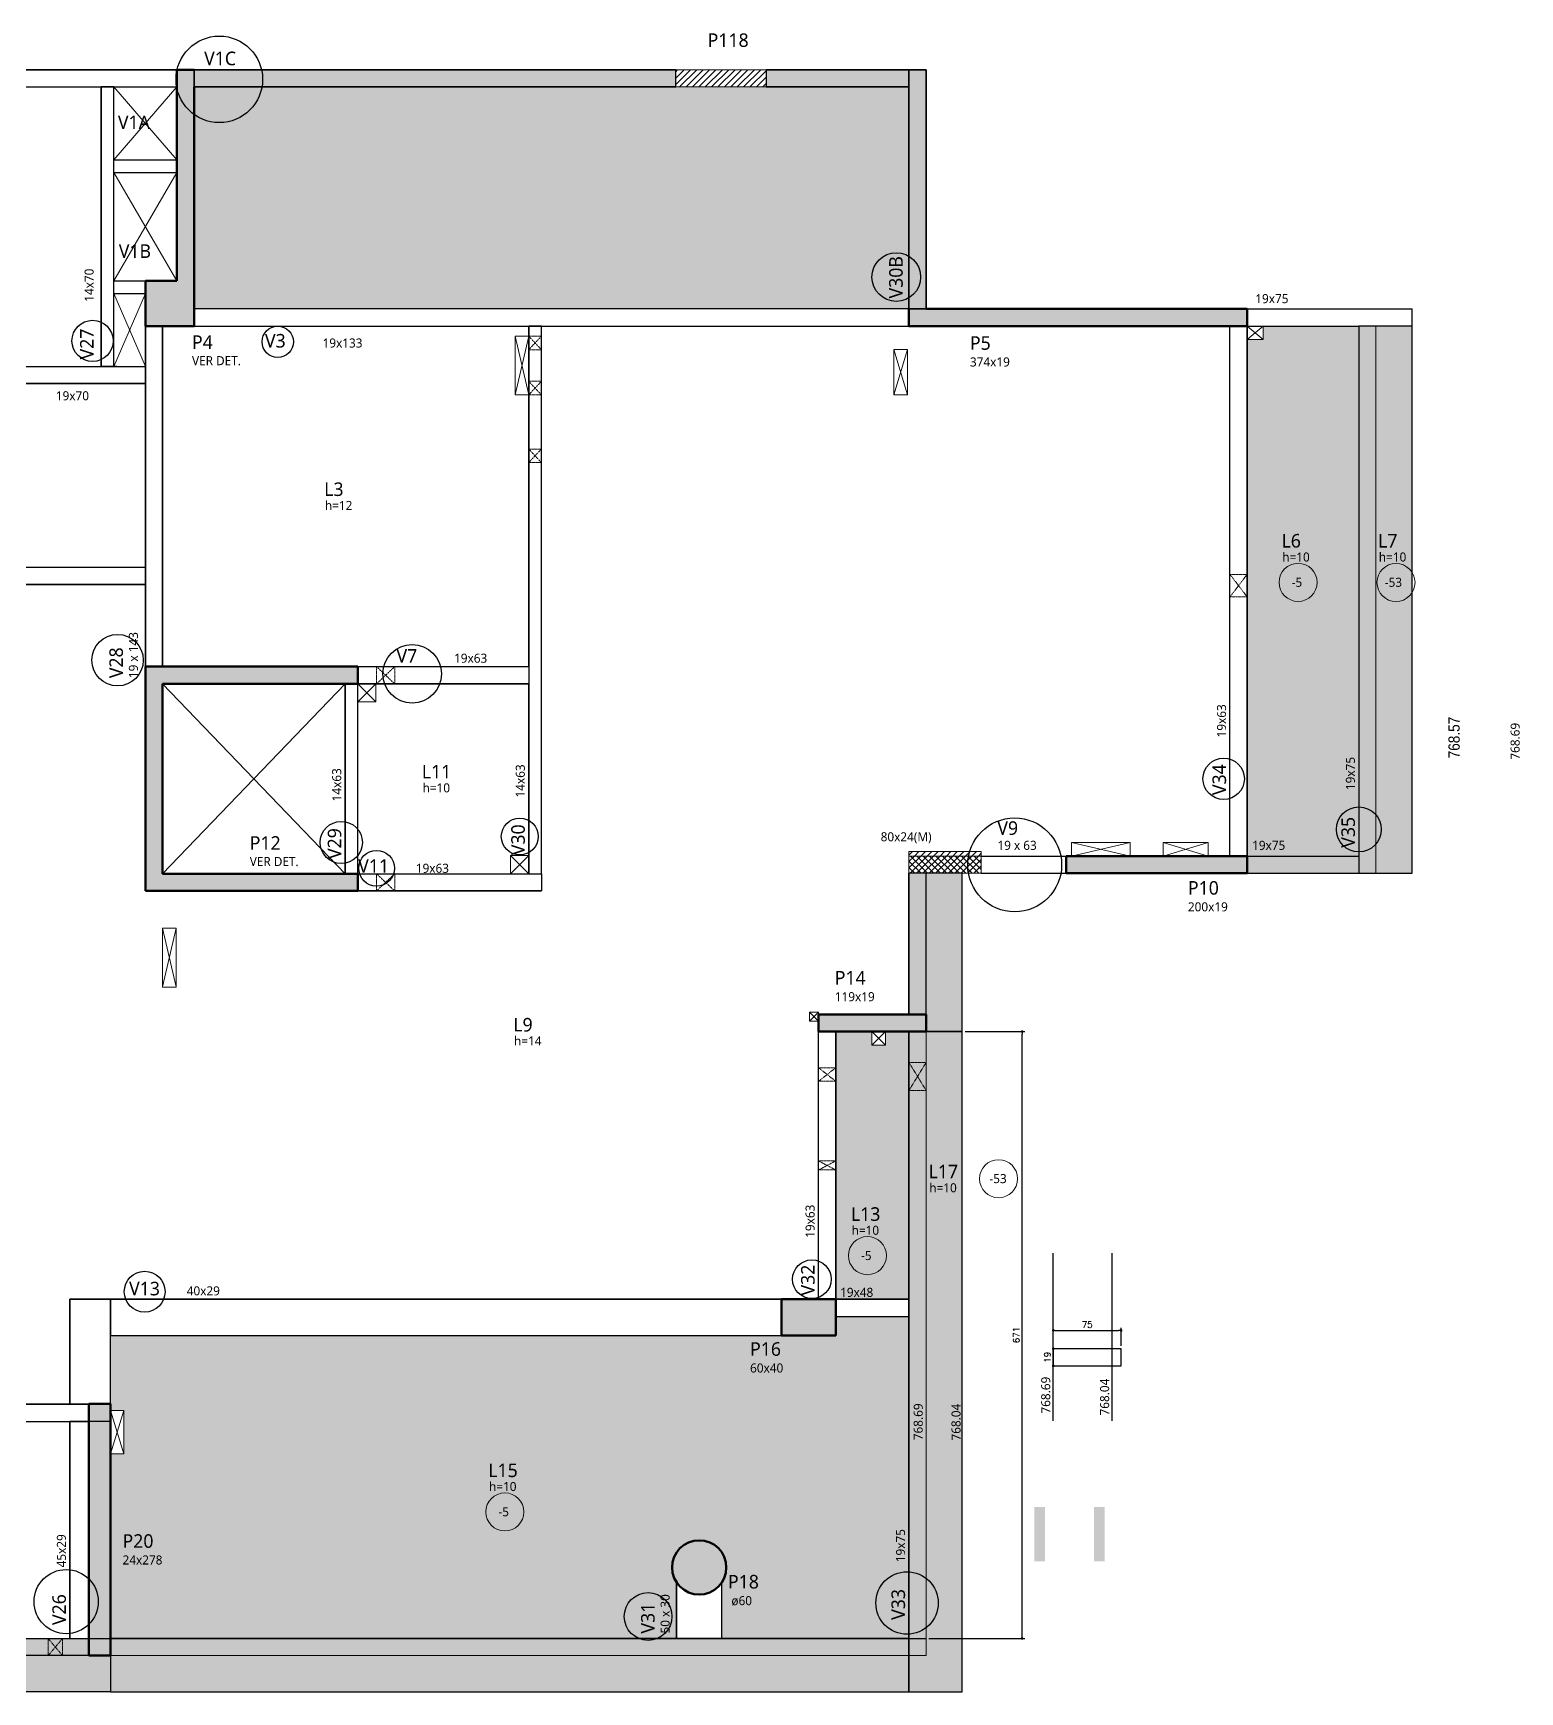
# Model space of a CAD drawing. Extents: x -20676 to 4767, y -817 to 14640.
# Drawn here: x -18066 to -16422, y 12803 to 14637 of the extents above; entities that cross this region are included whole.
import ezdxf

# ---------------------------------------------------------------- set-up
doc = ezdxf.new("R2010")
doc.units = 0
doc.header["$PDMODE"] = 2
doc.header["$PDSIZE"] = 10
doc.linetypes.add('Traço', pattern=[0.635, 0.3175, -0.3175])
doc.layers.get('0').update_dxf_attribs({"lineweight": 13})
doc.layers.get('Defpoints').update_dxf_attribs({"lineweight": 13})
doc.layers.add('A-DETL', color=7, linetype='Continuous', lineweight=18, true_color=0x00a600)
for name, color, linetype, lineweight in [('A-DETL-GENF', 7, 'Continuous', 18), ('A-FLOR', 7, 'Continuous', 18), ('A-FLOR-IDEN', 7, 'Continuous', 9), ('A-GENM', 7, 'Continuous', 18), ('A-GENM-HDLN', 7, 'Traço', 18), ('contorno de painel', 7, 'Continuous', 13), ('cotas', 4, 'Continuous', 13), ('G-ANNO-DIMS', 7, 'Continuous', 9), ('G-ANNO-TEXT', 7, 'Continuous', 9), ('S-BEAM', 7, 'Continuous', 18), ('S-BEAM-IDEN', 7, 'Continuous', 9), ('S-COLS', 7, 'Continuous', 18), ('S-COLS-HDLN', 7, 'Traço', 18), ('S-COLS-IDEN', 7, 'Continuous', 9)]:
    doc.layers.add(name, color=color, linetype=linetype, lineweight=lineweight)
doc.layers.add('Painéis', color=200, linetype='Continuous')
doc.styles.add('Fira Sans_1', font='', dxfattribs={"width": 0.9, "height": 7.5})
doc.styles.add('Gadugi', font='gadugi.ttf', dxfattribs={"height": 15})
doc.styles.add('Gadugi_1', font='gadugi.ttf', dxfattribs={"height": 10})
doc.styles.add('Gadugi_2', font='gadugi.ttf', dxfattribs={"height": 22.5})
doc.styles.add('ROMANS', font='romans.shx')
doc.styles.get('Fira Sans_1').set_extended_font_data('Fira Sans')
doc.dimstyles.new('PAINEL', dxfattribs={"dimtxt": 7, "dimasz": 3, "dimexe": 3, "dimexo": 3, "dimgap": 3, "dimtad": 1, "dimdec": 1, "dimzin": 12, "dimdsep": 46, "dimtxsty": 'ROMANS', "dimblk": 'DOT', "dimcen": 0, "dimclrd": 4, "dimclre": 4, "dimclrt": 240, "dimadec": 1, "dimazin": 3, "dimtfac": 1, "dimtdec": 1, "dimtmove": 0, "dimatfit": 3, "dimfxl": 0, "dimtolj": 1, "dimtzin": 12, "dimarcsym": 0})
pattern_1 = [(45, (-18218.435, 13922.5333), (-3.535534, 3.535534), [])]

# ---------------------------------------------------------------- blocks, each defined once
blk = doc.blocks.new('PED_FURO_RETANGULAR_R04_2020 _INSTÂNCIA_ - FURO RET-3739415-PL K 100 - FORMA DO 6º PAVIMENTO')
at = {"layer": 'A-GENM-HDLN'}
for p, q in [((-8, 9.5), (8, -9.5)), ((-8, -9.5), (8, 9.5)), ((-8, -9.5), (-8, 9.5)), ((8, 9.5), (8, -9.5)), ((8, -9.5), (-8, -9.5))]:
    blk.add_line(p, q, dxfattribs=at)
blk = doc.blocks.new('PED_FURO_RETANGULAR_R04_2020 _INSTÂNCIA_ - FURO RET-3739772-PL K 100 - FORMA DO 6º PAVIMENTO')
at = {"layer": 'A-GENM-HDLN'}
for p, q in [((-15.5, 9.5), (15.5, -9.5)), ((-15.5, -9.5), (15.5, 9.5)), ((-15.5, -9.5), (-15.5, 9.5)), ((15.5, 9.5), (15.5, -9.5)), ((15.5, -9.5), (-15.5, -9.5))]:
    blk.add_line(p, q, dxfattribs=at)
blk = doc.blocks.new('PED_FURO_CIRCULAR_R04_2020 _INSTÂNCIA_ - FURO CIRC-3743613-PL K 100 - FORMA DO 6º PAVIMENTO')
at = {"layer": 'A-GENM-HDLN'}
for p, q in [((5, -9.5), (-5, 9.5)), ((-5, -9.5), (5, 9.5)), ((-5, -9.5), (-5, 9.5)), ((5, 9.5), (5, -9.5))]:
    blk.add_line(p, q, dxfattribs=at)
blk = doc.blocks.new('PED_FURO_CIRCULAR_R04_2020 _INSTÂNCIA_ - FURO CIRC-3743808-PL K 100 - FORMA DO 6º PAVIMENTO')
at = {"layer": 'A-GENM-HDLN'}
for p, q in [((7.5, -9.5), (-7.5, 9.5)), ((-7.5, -9.5), (7.5, 9.5)), ((-7.5, -9.5), (-7.5, 9.5)), ((7.5, 9.5), (7.5, -9.5))]:
    blk.add_line(p, q, dxfattribs=at)
blk = doc.blocks.new('PED_FURO_CIRCULAR_R04_2020 _INSTÂNCIA_ - FURO CIRC-3745546-PL K 100 - FORMA DO 6º PAVIMENTO')
at = {"layer": 'A-GENM-HDLN'}
for p, q in [((7.5, -7), (-7.5, 7)), ((-7.5, -7), (7.5, 7)), ((-7.5, -7), (-7.5, 7)), ((7.5, 7), (7.5, -7))]:
    blk.add_line(p, q, dxfattribs=at)
blk = doc.blocks.new('PED_FURO_CIRCULAR_R04_2020 _INSTÂNCIA_ - FURO CIRC-3745760-PL K 100 - FORMA DO 6º PAVIMENTO')
at = {"layer": 'A-GENM-HDLN'}
for p, q in [((7.5, -7), (-7.5, 7)), ((-7.5, -7), (7.5, 7)), ((-7.5, -7), (-7.5, 7)), ((7.5, 7), (7.5, -7))]:
    blk.add_line(p, q, dxfattribs=at)
blk = doc.blocks.new('PED_FURO_RETANGULAR_R04_2020 _INSTÂNCIA_ - FURO RET-3746569-PL K 100 - FORMA DO 6º PAVIMENTO')
at = {"layer": 'A-GENM-HDLN'}
for p, q in [((-10, 9.5), (10, -9.5)), ((-10, -9.5), (10, 9.5)), ((-10, -9.5), (-10, 9.5)), ((10, 9.5), (10, -9.5))]:
    blk.add_line(p, q, dxfattribs=at)
blk = doc.blocks.new('PED_FURO_RETANGULAR_R04_2020 _INSTÂNCIA_ - FURO RET-3744103-PL K 100 - FORMA DO 6º PAVIMENTO')
at = {"layer": 'A-GENM-HDLN'}
for p, q in [((-12.5, 9.5), (12.5, -9.5)), ((-12.5, -9.5), (12.5, 9.5)), ((-12.5, -9.5), (-12.5, 9.5)), ((12.5, 9.5), (12.5, -9.5))]:
    blk.add_line(p, q, dxfattribs=at)
blk = doc.blocks.new('PED_TAG_PILAR_R03 - PILAR VER DET_-2523782-PL K 100 - FORMA DO 6º PAVIMENTO')
at = {"layer": 'S-COLS-IDEN', "insert": (0.115, -0.625), "char_height": 0.2, "width": 1.37089, "attachment_point": 1, "style": 'Gadugi_2'}
blk.add_mtext('VER DET.', dxfattribs=at)
blk = doc.blocks.new('PED_TAG_LAJE_R01 - TÍTULO_ESPESSURA_REBAIXO-2413107-PL K 100 - FORMA DO 6º PAVIMENTO')
at = {"layer": 'A-FLOR-IDEN'}
blk.add_circle((-0.108, -0.761), 0.421, dxfattribs=at)
blk = doc.blocks.new('PED_TAG_LAJE_R01 - TÍTULO_ESPESSURA_REBAIXO _LADO_-2413119-PL K 100 - FORMA DO 6º PAVIMENTO')
at = {"layer": 'A-FLOR-IDEN'}
blk.add_circle((1.073, 0), 0.421, dxfattribs=at)
blk = doc.blocks.new('_Dot')
at = {"color": 0, "linetype": 'ByBlock', "lineweight": -2}
blk.add_line((-0.5, 0), (-1, 0), dxfattribs=at)
at = {"color": 0, "linetype": 'ByBlock', "const_width": 0.5}
blk.add_lwpolyline([(-0.25, 0, 1), (0.25, 0, 1)], format="xyb", close=True, dxfattribs=at)
blk = doc.blocks.new('*D964')
at = {"layer": 'cotas', "color": 4, "lineweight": -2, "transparency": 16777216}
for p, q in [((-16938.3, 13185.2), (-16938.3, 13205.4)), ((-16863.3, 13185.2), (-16863.3, 13205.4)), ((-16935.3, 13202.4), (-16866.3, 13202.4))]:
    blk.add_line(p, q, dxfattribs=at)
at = {"layer": 'Defpoints', "color": 0, "transparency": 16777216}
for p in [(-16863.3, 13202.4), (-16938.3, 13182.2), (-16863.3, 13182.2)]:
    blk.add_point(p, dxfattribs=at)
at = {"layer": 'cotas', "color": 4, "lineweight": -2, "transparency": 16777216, "xscale": 3, "yscale": 3, "zscale": 3, "rotation": 180}
blk.add_blockref('_Dot', (-16938.3, 13202.4), dxfattribs=at)
at = {"layer": 'cotas', "color": 4, "lineweight": -2, "transparency": 16777216, "xscale": 3, "yscale": 3, "zscale": 3}
blk.add_blockref('_Dot', (-16863.3, 13202.4), dxfattribs=at)
at = {"layer": 'cotas', "color": 240, "transparency": 16777216, "insert": (-16900.8, 13208.9), "char_height": 7, "attachment_point": 5, "style": 'ROMANS'}
blk.add_mtext('\\A1;75', dxfattribs=at)
blk = doc.blocks.new('*D965')
at = {"layer": 'cotas', "color": 4, "lineweight": -2, "transparency": 16777216}
blk.add_line((-16938.3, 13166.2), (-16938.3, 13179.2), dxfattribs=at)
at = {"layer": 'Defpoints', "color": 0, "transparency": 16777216}
for p in [(-16938.3, 13182.2), (-16938.3, 13182.2), (-16938.3, 13163.2)]:
    blk.add_point(p, dxfattribs=at)
at = {"layer": 'cotas', "color": 4, "lineweight": -2, "transparency": 16777216, "xscale": 3, "yscale": 3, "zscale": 3}
for p, rotation in [((-16938.3, 13182.2), 90), ((-16938.3, 13163.2), 270)]:
    blk.add_blockref('_Dot', p, dxfattribs=dict(at, rotation=rotation))
at = {"layer": 'cotas', "color": 240, "transparency": 16777216, "insert": (-16944.8, 13172.7), "char_height": 7, "attachment_point": 5, "rotation": 90, "style": 'ROMANS'}
blk.add_mtext('\\A1;19', dxfattribs=at)
blk = doc.blocks.new('*D2579')
at = {"layer": 'Defpoints', "color": 0, "transparency": 16777216}
for p in [(-17038.9, 13532.8), (-16972.8, 13532.8), (-17078.9, 12861.8)]:
    blk.add_point(p, dxfattribs=at)
at = {"layer": 'Painéis', "color": 4, "lineweight": -2, "transparency": 16777216}
for p, q in [((-17035.9, 13532.8), (-16969.8, 13532.8)), ((-16972.8, 12864.8), (-16972.8, 13529.8)), ((-17075.9, 12861.8), (-16969.8, 12861.8))]:
    blk.add_line(p, q, dxfattribs=at)
at = {"layer": 'Painéis', "color": 4, "lineweight": -2, "transparency": 16777216, "xscale": 3, "yscale": 3, "zscale": 3}
for p, rotation in [((-16972.8, 13532.8), 90), ((-16972.8, 12861.8), 270)]:
    blk.add_blockref('_Dot', p, dxfattribs=dict(at, rotation=rotation))
at = {"layer": 'Painéis', "color": 240, "transparency": 16777216, "insert": (-16979.3, 13197.3), "char_height": 7, "attachment_point": 5, "rotation": 90, "style": 'ROMANS'}
blk.add_mtext('\\A1;671', dxfattribs=at)

msp = doc.modelspace()

# ---------------------------------------------------------------- hatches: boundary and pattern name
at = {"layer": 'A-DETL', "linetype": 'Continuous', "transparency": 33554495}
msp.add_hatch(color=8, dxfattribs=at).paths.add_polyline_path([(-16600.44, 13726.78), (-16581.44, 13726.78), (-16581.44, 14312.78), (-16600.44, 14312.78)], flags=0)
at = {"layer": 'A-DETL-GENF', "true_color": 0x808080}
h = msp.add_hatch(dxfattribs=at)
h.set_pattern_fill('FP_2', color=8, angle=360, style=0, pattern_type=2)
h.set_pattern_definition(pattern_1)
h.paths.add_polyline_path([(-17255.94, 14577.28), (-17255.94, 14596.28), (-17355.94, 14596.28), (-17355.94, 14577.28)], flags=0)
h = msp.add_hatch(dxfattribs=at)
h.set_pattern_fill('FP_2', color=8, angle=360, style=0, pattern_type=2)
h.set_pattern_definition(pattern_1)
h.paths.add_polyline_path([(-17017.94, 13726.78), (-17017.94, 13731.78), (-17097.94, 13731.78), (-17097.94, 13726.78)], flags=0)
at = {"layer": 'A-DETL-GENF', "true_color": 0x0000ff}
h = msp.add_hatch(dxfattribs=at)
h.set_pattern_fill('FP_1', color=5, angle=360, style=0, pattern_type=2)
h.set_pattern_definition([(45, (-18218.435, 13922.5333), (-3.535534, 3.535534), []), (135, (-18218.435, 13922.5333), (-3.535534, -3.535534), [])])
h.paths.add_polyline_path([(-17017.94, 13707.78), (-17017.94, 13726.78), (-17097.94, 13726.78), (-17097.94, 13707.78)], flags=0)
at = {"layer": 'A-DETL-GENF', "true_color": 0xccffcc}
msp.add_hatch(color=254, dxfattribs=at).paths.add_polyline_path([(-16947.4, 13006.96), (-16959.4, 13006.96), (-16959.4, 12946.96), (-16947.4, 12946.96)], flags=0)
at = {"layer": 'A-DETL-GENF', "true_color": 0xe6b8b7}
msp.add_hatch(color=9, dxfattribs=at).paths.add_polyline_path([(-16881.4, 13006.96), (-16893.4, 13006.96), (-16893.4, 12946.96), (-16881.4, 12946.96)], flags=0)
at = {"layer": 'A-FLOR', "transparency": 33554495}
for points in [[(-17784.07, 14331.78), (-17097.94, 14331.78), (-17097.94, 14577.28), (-17888.44, 14577.28), (-17888.44, 14331.78)], [(-16600.44, 13726.78), (-16600.44, 14312.78), (-16706.05, 14312.78), (-16706.05, 14297.87), (-16723.94, 14297.87), (-16723.94, 13726.78), (-16660.06, 13726.78)], [(-16581.44, 13726.78), (-16541.44, 13726.78), (-16541.44, 14312.78), (-16581.44, 14312.78)], [(-19397.94, 12802.78), (-17038.94, 12802.78), (-17038.94, 13707.78), (-17078.94, 13707.78), (-17078.94, 12842.78), (-19357.94, 12842.78), (-19357.94, 13707.78), (-19397.94, 13707.78), (-19397.94, 13110.87)], [(-17178.94, 13236.78), (-17097.94, 13236.78), (-17097.94, 13532.78), (-17124, 13532.78), (-17124, 13517.88), (-17139, 13517.88), (-17139, 13532.78), (-17178.94, 13532.78), (-17178.94, 13363.7)], [(-17980.94, 12861.78), (-17354.94, 12861.78), (-17354.94, 12923.7), (-17357.68, 12928.86), (-17359.37, 12934.46), (-17359.94, 12940.28), (-17359.36, 12946.14), (-17357.65, 12951.76), (-17354.88, 12956.95), (-17351.15, 12961.5), (-17346.6, 12965.23), (-17341.42, 12968), (-17335.79, 12969.71), (-17329.94, 12970.28), (-17324.08, 12969.71), (-17318.45, 12968), (-17313.27, 12965.23), (-17308.72, 12961.5), (-17304.99, 12956.95), (-17302.22, 12951.76), (-17300.51, 12946.14), (-17299.94, 12940.28), (-17300.51, 12934.43), (-17302.22, 12928.8), (-17304.94, 12923.62), (-17304.94, 12861.78), (-17097.94, 12861.78), (-17097.94, 13217.78), (-17178.94, 13217.78), (-17178.94, 13196.78), (-17980.94, 13196.78), (-17980.94, 13113.86), (-17966.05, 13113.86), (-17966.05, 13065.87), (-17980.94, 13065.87)]]:
    msp.add_hatch(color=8, dxfattribs=at).paths.add_polyline_path(points, flags=0)
at = {"layer": 'S-BEAM', "transparency": 33554495}
h = msp.add_hatch(color=8, dxfattribs=at)
h.paths.add_polyline_path([(-17888.44, 14577.28), (-17355.94, 14577.28), (-17355.94, 14596.28), (-17888.44, 14596.28)], flags=0)
h.paths.add_polyline_path([(-17078.94, 14577.28), (-17078.94, 14596.28), (-17255.94, 14596.28), (-17255.94, 14577.28), (-17097.94, 14577.28)], flags=0)
for points in [[(-17078.94, 14331.78), (-17078.94, 14577.28), (-17097.94, 14577.28), (-17097.94, 14331.78)], [(-16541.44, 13707.78), (-16541.44, 13726.78), (-16723.94, 13726.78), (-16723.94, 13707.78), (-16660.06, 13707.78)], [(-17078.94, 13551.78), (-17078.94, 13707.78), (-17097.94, 13707.78), (-17097.94, 13551.78)], [(-17078.94, 12861.78), (-17078.94, 13532.78), (-17097.94, 13532.78), (-17097.94, 12861.78)], [(-18158.74, 12842.78), (-18004.94, 12842.78), (-18004.94, 12861.78), (-18431.94, 12861.78), (-18431.94, 12842.78)], [(-17409.4, 12842.78), (-17078.94, 12842.78), (-17078.94, 12861.78), (-17980.94, 12861.78), (-17980.94, 12842.78)]]:
    msp.add_hatch(color=8, dxfattribs=at).paths.add_polyline_path(points, flags=0)
at = {"layer": 'S-COLS', "true_color": 0x808080}
for points in [[(-17942.44, 14312.78), (-17888.44, 14312.78), (-17888.44, 14596.28), (-17907.44, 14596.28), (-17907.44, 14362.78), (-17942.44, 14362.78)], [(-17097.94, 14312.78), (-16723.94, 14312.78), (-16723.94, 14331.78), (-17097.94, 14331.78)], [(-17707.44, 13688.28), (-17707.44, 13707.28), (-17923.44, 13707.28), (-17923.44, 13917.28), (-17707.44, 13917.28), (-17707.44, 13936.28), (-17942.44, 13936.28), (-17942.44, 13688.28), (-17784.07, 13688.28)], [(-16723.94, 13707.78), (-16723.94, 13726.78), (-16923.94, 13726.78), (-16923.94, 13707.78)], [(-17078.94, 13532.78), (-17078.94, 13551.78), (-17197.94, 13551.78), (-17197.94, 13532.78)], [(-17178.94, 13196.78), (-17178.94, 13236.78), (-17238.94, 13236.78), (-17238.94, 13196.78)], [(-17980.94, 12842.78), (-17980.94, 13121.28), (-18004.94, 13121.28), (-18004.94, 12842.78)], [(-17329.94, 12910.28), (-17324.08, 12910.86), (-17318.45, 12912.57), (-17313.27, 12915.34), (-17308.72, 12919.07), (-17304.99, 12923.62), (-17302.22, 12928.8), (-17300.51, 12934.43), (-17299.94, 12940.28), (-17300.51, 12946.14), (-17302.22, 12951.76), (-17304.99, 12956.95), (-17308.72, 12961.5), (-17313.27, 12965.23), (-17318.45, 12968), (-17324.08, 12969.71), (-17329.94, 12970.28), (-17335.79, 12969.71), (-17341.42, 12968), (-17346.6, 12965.23), (-17351.15, 12961.5), (-17354.88, 12956.95), (-17357.65, 12951.76), (-17359.36, 12946.14), (-17359.94, 12940.28), (-17359.36, 12934.43), (-17357.65, 12928.8), (-17354.88, 12923.62), (-17351.15, 12919.07), (-17346.6, 12915.34), (-17341.42, 12912.57), (-17335.79, 12910.86)]]:
    msp.add_hatch(color=8, dxfattribs=at).paths.add_polyline_path(points, flags=0)

# ---------------------------------------------------------------- linework, layer by layer
at = {"lineweight": 18}
for p, q in [((-16706.06, 14312.78), (-16723.94, 14297.87)), ((-16723.94, 14312.78), (-16706.05, 14297.87)), ((-17533.55, 14236.83), (-17518.44, 14301.79)), ((-17533.55, 14301.79), (-17518.44, 14236.83)), ((-17114.5, 14236.83), (-17099.51, 14286.8)), ((-17114.5, 14286.8), (-17099.51, 14236.83)), ((-17721.44, 13917.28), (-17923.44, 13707.28)), ((-17923.44, 13917.28), (-17721.44, 13707.28)), ((-17687.5, 13917.28), (-17707.44, 13897.37)), ((-17707.44, 13917.28), (-17687.5, 13897.37)), ((-16918.17, 13726.79), (-16853.21, 13741.88)), ((-16853.21, 13726.79), (-16918.17, 13741.88)), ((-16766.99, 13741.88), (-16816.96, 13726.79)), ((-16816.96, 13741.88), (-16766.99, 13726.79)), ((-17518.44, 13727.38), (-17538.61, 13707.28)), ((-17538.61, 13727.38), (-17518.44, 13707.28)), ((-17923.35, 13582.1), (-17908.52, 13647.06)), ((-17923.35, 13647.06), (-17908.52, 13582.1)), ((-17208, 13544.35), (-17197.94, 13554.35)), ((-17208, 13554.35), (-17197.94, 13544.35)), ((-17139, 13517.88), (-17124, 13532.78)), ((-17139, 13532.78), (-17124, 13517.88)), ((-17980.93, 13065.88), (-17966.06, 13113.85)), ((-17980.93, 13113.85), (-17966.06, 13065.88))]:
    msp.add_line(p, q, dxfattribs=at)
at = {"layer": 'A-DETL', "linetype": 'Continuous'}
for p, q in [((-17255.94, 14596.28), (-17355.94, 14596.28)), ((-17355.94, 14596.28), (-17355.94, 14577.28)), ((-17255.94, 14577.28), (-17255.94, 14596.28)), ((-17977.44, 14577.28), (-17907.44, 14496.78)), ((-17907.44, 14577.28), (-17977.44, 14496.78)), ((-17355.94, 14577.28), (-17255.94, 14577.28)), ((-17907.44, 14482.78), (-17977.44, 14362.78)), ((-17977.44, 14482.78), (-17907.44, 14362.78)), ((-17942.44, 14348.78), (-17977.44, 14268.28)), ((-17977.44, 14348.78), (-17942.44, 14268.28)), ((-17017.94, 13731.78), (-17097.94, 13731.78)), ((-17097.94, 13731.78), (-17097.94, 13726.78)), ((-17097.94, 13726.78), (-17097.94, 13707.78)), ((-17097.94, 13726.78), (-17017.94, 13726.78)), ((-17017.94, 13726.78), (-17017.94, 13731.78)), ((-17017.94, 13707.78), (-17017.94, 13726.78)), ((-17097.94, 13707.78), (-17017.94, 13707.78))]:
    msp.add_line(p, q, dxfattribs=at)
at = {"layer": 'A-DETL'}
for p, q in [((-17097.94, 14331.78), (-17888.44, 14331.78)), ((-16600.44, 14312.78), (-16600.44, 13726.78)), ((-16600.44, 13726.78), (-16600.44, 14312.78)), ((-16581.44, 13707.78), (-16581.44, 14312.78)), ((-17078.94, 13707.78), (-17078.94, 12842.78)), ((-17078.94, 12842.78), (-19357.94, 12842.78))]:
    msp.add_line(p, q, dxfattribs=at)
at = {"layer": 'A-FLOR'}
for p, q in [((-16706.05, 14297.87), (-16706.05, 14312.78)), ((-16541.44, 14312.78), (-16541.44, 13726.78)), ((-17518.44, 14301.81), (-17533.55, 14301.81)), ((-17533.55, 14301.81), (-17533.55, 14236.81)), ((-17099.5, 14286.81), (-17114.5, 14286.81)), ((-17114.5, 14286.81), (-17114.5, 14236.81)), ((-17099.5, 14236.81), (-17099.5, 14286.81)), ((-16723.94, 14297.87), (-16706.05, 14297.87)), ((-17533.55, 14236.81), (-17518.44, 14236.81)), ((-17114.5, 14236.81), (-17099.5, 14236.81)), ((-17687.5, 13897.37), (-17687.5, 13917.28)), ((-17707.44, 13897.37), (-17687.5, 13897.37)), ((-16853.19, 13741.88), (-16918.19, 13741.88)), ((-16918.19, 13741.88), (-16918.19, 13726.78)), ((-16853.19, 13726.78), (-16853.19, 13741.88)), ((-16766.98, 13741.88), (-16816.98, 13741.88)), ((-16816.98, 13741.88), (-16816.98, 13726.78)), ((-16766.98, 13726.78), (-16766.98, 13741.88)), ((-17518.44, 13727.38), (-17538.61, 13727.38)), ((-17538.61, 13727.38), (-17538.61, 13707.28)), ((-17038.94, 13707.78), (-17038.94, 12802.78)), ((-17923.35, 13647.08), (-17923.35, 13582.08)), ((-17908.52, 13647.08), (-17923.35, 13647.08)), ((-17908.52, 13582.08), (-17908.52, 13647.08)), ((-17923.35, 13582.08), (-17908.52, 13582.08)), ((-17197.94, 13554.35), (-17208, 13554.35)), ((-17208, 13554.35), (-17208, 13544.35)), ((-17197.94, 13551.78), (-17197.94, 13554.35)), ((-17208, 13544.35), (-17197.94, 13544.35)), ((-17139, 13532.78), (-17139, 13517.88)), ((-17139, 13517.88), (-17124, 13517.88)), ((-17124, 13517.88), (-17124, 13532.78)), ((-17966.05, 13113.86), (-17980.94, 13113.86)), ((-17966.05, 13065.87), (-17966.05, 13113.86)), ((-17980.94, 13065.87), (-17966.05, 13065.87)), ((-17038.94, 12802.78), (-19397.94, 12802.78))]:
    msp.add_line(p, q, dxfattribs=at)
for start, end in [(200.60054, 202.37154), (337.62846, 339.39946), (210.30878, 213.55731), (326.44269, 329.69122)]:
    msp.add_arc((-17329.94, 12940.28), 30, start, end, dxfattribs=at)
at = {"layer": 'contorno de painel', "color": 6}
for points in [[(-16541.44, 14331.78), (-16723.94, 14331.78), (-16723.94, 14312.78), (-16541.44, 14312.78)], [(-17017.94, 13707.78), (-16923.94, 13707.78), (-16923.94, 13726.78), (-17017.94, 13726.78)], [(-16600.44, 13707.78), (-16723.94, 13707.78), (-16723.94, 13726.78), (-16600.44, 13726.78)]]:
    msp.add_lwpolyline(points, close=True, dxfattribs=at)
at = {"layer": 'Painéis', "color": 6}
for p, q in [((-17097.94, 14577.28), (-17097.94, 14596.28)), ((-17977.44, 14577.28), (-17991.44, 14577.28)), ((-17973.82, 14268.28), (-17991.85, 14268.28)), ((-17942.44, 14268.28), (-17943.09, 14268.28)), ((-17518.44, 13707.28), (-17504.44, 13707.28)), ((-16938.33, 13102.54), (-16938.33, 13287.63)), ((-16873.33, 13102.54), (-16873.33, 13287.63)), ((-17097.94, 12861.78), (-17078.94, 12861.78))]:
    msp.add_line(p, q, dxfattribs=at)
for points in [[(-17907.44, 14596.28), (-18278.44, 14596.28), (-18278.44, 14577.28), (-17991.44, 14577.28), (-17977.44, 14577.28), (-17907.44, 14577.28)], [(-17355.94, 14596.28), (-17888.44, 14596.28), (-17888.44, 14577.28), (-17355.94, 14577.28)], [(-17097.94, 14596.28), (-17255.94, 14596.28), (-17255.94, 14577.28), (-17097.94, 14577.28)], [(-17097.94, 14596.28), (-17097.94, 14577.28), (-17097.94, 14331.78), (-17078.94, 14331.78), (-17078.94, 14577.28), (-17078.94, 14596.28)], [(-17991.44, 14577.28), (-17991.44, 14268.28), (-17977.44, 14268.28), (-17977.44, 14577.28)], [(-17097.94, 14331.78), (-17888.44, 14331.78), (-17888.44, 14312.78), (-17097.94, 14312.78)], [(-17942.44, 14312.78), (-17942.44, 13936.28), (-17923.44, 13936.28), (-17923.44, 14312.78)], [(-17518.44, 14312.78), (-17518.44, 13936.28), (-17518.44, 13917.28), (-17518.44, 13707.28), (-17504.44, 13707.28), (-17504.44, 14312.78)], [(-16742.94, 13726.78), (-16742.94, 14312.78), (-16723.94, 14312.78), (-16723.94, 13726.78)], [(-16600.44, 14312.78), (-16600.44, 13707.78), (-16541.44, 13707.78), (-16541.44, 14312.78)], [(-18278.44, 14268.28), (-17942.44, 14268.28), (-17942.44, 14249.28), (-18278.44, 14249.28)], [(-18094.44, 14046.28), (-17942.44, 14046.28), (-17942.44, 14027.28), (-18094.44, 14027.28)], [(-17707.44, 13936.28), (-17518.44, 13936.28), (-17518.44, 13917.28), (-17707.44, 13917.28)], [(-17721.44, 13917.28), (-17721.44, 13707.28), (-17707.44, 13707.28), (-17707.44, 13917.28)], [(-17707.44, 13707.28), (-17504.44, 13707.28), (-17504.44, 13688.28), (-17707.44, 13688.28)], [(-17097.94, 13707.78), (-17097.94, 13551.78), (-17078.94, 13551.78), (-17078.94, 13707.78)], [(-17078.94, 13532.78), (-17038.94, 13532.78), (-17038.94, 13707.78), (-17097.94, 13707.78), (-17097.94, 13551.78), (-17078.94, 13551.78)], [(-17197.94, 13236.78), (-17197.94, 13532.78), (-17178.94, 13532.78), (-17178.94, 13236.78)], [(-17097.94, 13532.78), (-17097.94, 12802.78), (-17038.94, 12802.78), (-17038.94, 13532.78)], [(-18025.94, 13120.78), (-17980.94, 13120.78), (-17980.94, 13236.78), (-18025.94, 13236.78)], [(-17238.94, 13236.78), (-17980.94, 13236.78), (-17980.94, 13196.78), (-17238.94, 13196.78)], [(-17097.94, 13236.78), (-17178.94, 13236.78), (-17178.94, 13217.78), (-17097.94, 13217.78)], [(-16863.33, 13163.18), (-16863.33, 13182.18), (-16938.33, 13182.18), (-16938.33, 13163.18)], [(-18004.94, 13120.78), (-18025.94, 13120.78), (-18208.94, 13120.78), (-18227.94, 13120.78), (-18431.94, 13120.78), (-18431.94, 13101.78), (-18410.94, 13101.78), (-18004.94, 13101.78)], [(-18025.94, 12861.78), (-17980.94, 12861.78), (-17980.94, 13101.78), (-18025.94, 13101.78)], [(-18455.94, 12802.78), (-18455.94, 12842.78), (-18431.94, 12842.78), (-18431.94, 12861.78), (-18004.94, 12861.78), (-18004.94, 12842.78), (-17980.94, 12842.78), (-17980.94, 12802.78)], [(-18431.94, 12861.78), (-18004.94, 12861.78), (-18004.94, 12842.78), (-18431.94, 12842.78)], [(-17097.94, 12861.78), (-17097.94, 12861.78), (-17980.94, 12861.78), (-17980.94, 12802.78), (-17097.94, 12802.78)]]:
    msp.add_lwpolyline(points, close=True, dxfattribs=at)
msp.add_lwpolyline([(-17304.94, 12923.7, -0.536675), (-17354.94, 12923.7), (-17354.94, 12861.78), (-17304.94, 12861.78)], format="xyb", close=True, dxfattribs=at)
for centre, radius in [((-17860.62, 14585.64), 47.85), ((-17111.93, 14367.02), 26.92), ((-18000.78, 14296.5), 22.77), ((-17796.07, 14295.47), 17.31), ((-17973.16, 13943.47), 28.46), ((-17647.4, 13928.36), 32.31), ((-16749.9, 13812.28), 22.9), ((-16600.44, 13756.35), 24.83), ((-17725.78, 13741.9), 23.32), ((-17528.36, 13748.46), 20.42), ((-16981.02, 13717.07), 51.91), ((-17686.7, 13713.33), 19.76), ((-17205.3, 13259), 21.39), ((-17943.19, 13245.19), 22.55), ((-18029.98, 12902.53), 35.46), ((-17100.07, 12901), 34.5), ((-17386.44, 12886.07), 26.41)]:
    msp.add_circle(centre, radius, dxfattribs=at)
at = {"layer": 'S-BEAM', "lineweight": 25}
for p, q in [((-18278.44, 14596.28), (-17907.44, 14596.28)), ((-17888.44, 14577.28), (-17888.44, 14596.28)), ((-17888.44, 14596.28), (-17355.94, 14596.28)), ((-17255.94, 14596.28), (-17078.94, 14596.28)), ((-17078.94, 14596.28), (-17078.94, 14577.28)), ((-18278.44, 14577.28), (-17991.44, 14577.28)), ((-17991.44, 14268.28), (-17991.44, 14577.28)), ((-17977.44, 14577.28), (-17907.44, 14577.28)), ((-17977.44, 14268.28), (-17977.44, 14577.28)), ((-17355.94, 14577.28), (-17888.44, 14577.28)), ((-17097.94, 14577.28), (-17255.94, 14577.28)), ((-17097.94, 14331.78), (-17097.94, 14577.28)), ((-17078.94, 14577.28), (-17078.94, 14331.78)), ((-17977.44, 14496.78), (-17907.44, 14496.78)), ((-17977.44, 14482.78), (-17907.44, 14482.78)), ((-17977.44, 14362.78), (-17942.44, 14362.78)), ((-17977.44, 14348.78), (-17942.44, 14348.78)), ((-17078.94, 14331.78), (-17097.94, 14331.78)), ((-16723.94, 14331.78), (-16541.44, 14331.78)), ((-16541.44, 14312.78), (-16541.44, 14331.78)), ((-17942.44, 13936.28), (-17942.44, 14312.78)), ((-17942.44, 14312.78), (-17923.44, 14312.78)), ((-17923.44, 14312.78), (-17923.44, 13936.28)), ((-17888.44, 14312.78), (-17097.94, 14312.78)), ((-17518.44, 13936.28), (-17518.44, 14312.78)), ((-17504.44, 13707.28), (-17504.44, 14312.78)), ((-16742.94, 13726.78), (-16742.94, 14312.78)), ((-16723.94, 13726.78), (-16723.94, 14312.78)), ((-16723.94, 14312.78), (-16600.44, 14312.78)), ((-18278.44, 14268.28), (-17991.44, 14268.28)), ((-17977.44, 14268.28), (-17942.44, 14268.28)), ((-18278.44, 14249.28), (-17942.44, 14249.28)), ((-18094.44, 14046.28), (-17942.44, 14046.28)), ((-18094.44, 14027.28), (-17942.44, 14027.28)), ((-17923.44, 13936.28), (-17942.44, 13936.28)), ((-17707.44, 13936.28), (-17518.44, 13936.28)), ((-17721.44, 13707.28), (-17721.44, 13917.28)), ((-17707.44, 13917.28), (-17518.44, 13917.28)), ((-17707.44, 13707.28), (-17707.44, 13917.28)), ((-17518.44, 13707.28), (-17518.44, 13917.28)), ((-17017.94, 13726.78), (-16923.94, 13726.78)), ((-16723.94, 13726.78), (-16600.44, 13726.78)), ((-16541.44, 13707.78), (-16541.44, 13726.78)), ((-17707.44, 13707.28), (-17518.44, 13707.28)), ((-17504.44, 13707.28), (-17504.44, 13688.28)), ((-17097.94, 13551.78), (-17097.94, 13707.78)), ((-17017.94, 13707.78), (-16923.94, 13707.78)), ((-16723.94, 13707.78), (-16541.44, 13707.78)), ((-17707.44, 13688.28), (-17504.44, 13688.28)), ((-17197.94, 13236.78), (-17197.94, 13532.78)), ((-17178.94, 13236.78), (-17178.94, 13532.78)), ((-17097.94, 12861.78), (-17097.94, 13532.78)), ((-18025.94, 13236.78), (-17980.94, 13236.78)), ((-18025.94, 13120.78), (-18025.94, 13236.78)), ((-17980.94, 13236.78), (-17238.94, 13236.78)), ((-17178.94, 13236.78), (-17097.94, 13236.78)), ((-17178.94, 13217.78), (-17097.94, 13217.78)), ((-17980.94, 13121.28), (-17980.94, 13196.78)), ((-17980.94, 13196.78), (-17238.94, 13196.78)), ((-18208.94, 13120.78), (-18004.94, 13120.78)), ((-18431.94, 13101.78), (-18004.94, 13101.78)), ((-18025.94, 12861.78), (-18025.94, 13101.78)), ((-17354.94, 12861.78), (-17354.94, 12923.7)), ((-17304.94, 12861.78), (-17304.94, 12923.7)), ((-18431.94, 12861.78), (-18004.94, 12861.78)), ((-17980.94, 12861.78), (-17097.94, 12861.78))]:
    msp.add_line(p, q, dxfattribs=at)
for start, end in [(223.04945, 224.84585), (235.39348, 236.13439), (303.86561, 304.60652), (315.15415, 316.95055)]:
    msp.add_arc((-17329.94, 12940.28), 30, start, end, dxfattribs=at)
at = {"layer": 'S-COLS', "color": 5, "lineweight": 50}
for p, q in [((-17907.44, 14362.78), (-17907.44, 14596.28)), ((-17907.44, 14596.28), (-17888.44, 14596.28)), ((-17888.44, 14577.28), (-17888.44, 14312.78)), ((-17942.44, 14312.78), (-17942.44, 14362.78)), ((-17942.44, 14362.78), (-17907.44, 14362.78)), ((-17097.94, 14312.78), (-17097.94, 14331.78)), ((-17078.94, 14331.78), (-16723.94, 14331.78)), ((-16723.94, 14331.78), (-16723.94, 14312.78)), ((-17888.44, 14312.78), (-17942.44, 14312.78)), ((-16723.94, 14312.78), (-17097.94, 14312.78)), ((-17942.44, 13688.28), (-17942.44, 13936.28)), ((-17942.44, 13936.28), (-17707.44, 13936.28)), ((-17707.44, 13936.28), (-17707.44, 13917.28)), ((-17707.44, 13917.28), (-17923.44, 13917.28)), ((-17923.44, 13917.28), (-17923.44, 13707.28)), ((-16923.94, 13707.78), (-16923.94, 13726.78)), ((-16923.94, 13726.78), (-16723.94, 13726.78)), ((-16723.94, 13726.78), (-16723.94, 13707.78)), ((-17923.44, 13707.28), (-17707.44, 13707.28)), ((-17707.44, 13707.28), (-17707.44, 13688.28)), ((-16723.94, 13707.78), (-16923.94, 13707.78)), ((-17707.44, 13688.28), (-17942.44, 13688.28)), ((-17197.94, 13532.78), (-17197.94, 13551.78)), ((-17197.94, 13551.78), (-17078.94, 13551.78)), ((-17078.94, 13551.78), (-17078.94, 13532.78)), ((-17078.94, 13532.78), (-17197.94, 13532.78)), ((-17238.94, 13196.78), (-17238.94, 13236.78)), ((-17238.94, 13236.78), (-17178.94, 13236.78)), ((-17178.94, 13236.78), (-17178.94, 13196.78)), ((-17178.94, 13196.78), (-17238.94, 13196.78)), ((-18004.94, 12842.78), (-18004.94, 13121.28)), ((-18004.94, 13121.28), (-17980.94, 13121.28)), ((-17980.94, 13121.28), (-17980.94, 12842.78)), ((-17980.94, 12842.78), (-18004.94, 12842.78))]:
    msp.add_line(p, q, dxfattribs=at)
at = {"layer": 'S-COLS', "color": 5}
for p, q in [((-17888.44, 14596.28), (-17888.44, 14577.28)), ((-17097.94, 14331.78), (-17078.94, 14331.78))]:
    msp.add_line(p, q, dxfattribs=at)
at = {"layer": 'S-COLS', "lineweight": 50}
for start, end in [(0, 180), (180, 0)]:
    msp.add_arc((-17329.94, 12940.28), 30, start, end, dxfattribs=at)
at = {"layer": 'S-COLS-HDLN'}
msp.add_line((-18004.94, 13120.78), (-17980.94, 13120.78), dxfattribs=at)

# ---------------------------------------------------------------- block references
at = {"layer": 'A-FLOR-IDEN', "xscale": 49.99999999999998, "yscale": 49.99999999999998, "zscale": 49.99999999999998}
for name, p in [('PED_TAG_LAJE_R01 - TÍTULO_ESPESSURA_REBAIXO-2413107-PL K 100 - FORMA DO 6º PAVIMENTO', (-16662.19, 14067.53)), ('PED_TAG_LAJE_R01 - TÍTULO_ESPESSURA_REBAIXO-2413107-PL K 100 - FORMA DO 6º PAVIMENTO', (-16553.92, 14067.4)), ('PED_TAG_LAJE_R01 - TÍTULO_ESPESSURA_REBAIXO _LADO_-2413119-PL K 100 - FORMA DO 6º PAVIMENTO', (-17052.52, 13370.12)), ('PED_TAG_LAJE_R01 - TÍTULO_ESPESSURA_REBAIXO-2413107-PL K 100 - FORMA DO 6º PAVIMENTO', (-17138.44, 13323.11)), ('PED_TAG_LAJE_R01 - TÍTULO_ESPESSURA_REBAIXO-2413107-PL K 100 - FORMA DO 6º PAVIMENTO', (-17539.44, 13039.78))]:
    msp.add_blockref(name, p, dxfattribs=at)
at = {"layer": 'A-GENM', "linetype": 'Traço', "rotation": 90}
for name, p in [('PED_FURO_CIRCULAR_R04_2020 _INSTÂNCIA_ - FURO CIRC-3745546-PL K 100 - FORMA DO 6º PAVIMENTO', (-17511.44, 14294.19)), ('PED_FURO_CIRCULAR_R04_2020 _INSTÂNCIA_ - FURO CIRC-3745546-PL K 100 - FORMA DO 6º PAVIMENTO', (-17511.44, 14244.28)), ('PED_FURO_CIRCULAR_R04_2020 _INSTÂNCIA_ - FURO CIRC-3745760-PL K 100 - FORMA DO 6º PAVIMENTO', (-17511.44, 14169.42)), ('PED_FURO_RETANGULAR_R04_2020 _INSTÂNCIA_ - FURO RET-3744103-PL K 100 - FORMA DO 6º PAVIMENTO', (-16733.44, 14025.83)), ('PED_FURO_RETANGULAR_R04_2020 _INSTÂNCIA_ - FURO RET-3739772-PL K 100 - FORMA DO 6º PAVIMENTO', (-17088.44, 13483.19)), ('PED_FURO_CIRCULAR_R04_2020 _INSTÂNCIA_ - FURO CIRC-3743808-PL K 100 - FORMA DO 6º PAVIMENTO', (-17188.44, 13485.32)), ('PED_FURO_CIRCULAR_R04_2020 _INSTÂNCIA_ - FURO CIRC-3743613-PL K 100 - FORMA DO 6º PAVIMENTO', (-17188.44, 13384.78))]:
    msp.add_blockref(name, p, dxfattribs=at)
at = {"layer": 'A-GENM', "linetype": 'Traço'}
for name, p in [('PED_FURO_RETANGULAR_R04_2020 _INSTÂNCIA_ - FURO RET-3746569-PL K 100 - FORMA DO 6º PAVIMENTO', (-17676.7, 13926.78)), ('PED_FURO_RETANGULAR_R04_2020 _INSTÂNCIA_ - FURO RET-3746569-PL K 100 - FORMA DO 6º PAVIMENTO', (-17676.7, 13697.78)), ('PED_FURO_RETANGULAR_R04_2020 _INSTÂNCIA_ - FURO RET-3739415-PL K 100 - FORMA DO 6º PAVIMENTO', (-18041.96, 12852.28))]:
    msp.add_blockref(name, p, dxfattribs=at)
at = {"layer": 'S-COLS-IDEN', "xscale": 49.99999999999998, "yscale": 49.99999999999998, "zscale": 49.99999999999998}
for p in [(-17896.53, 14310.84), (-17832.68, 13757.07)]:
    msp.add_blockref('PED_TAG_PILAR_R03 - PILAR VER DET_-2523782-PL K 100 - FORMA DO 6º PAVIMENTO', p, dxfattribs=at)

# ---------------------------------------------------------------- texts
at = {"layer": 'A-FLOR-IDEN', "attachment_point": 1}
for s, insert, char_height, width, style in [('L3', (-17744.65, 14139.97), 15, 26.0548, 'Gadugi'), ('h=12', (-17743.87, 14119.52), 10, 39.6835, 'Gadugi_1'), ('L6', (-16685.9, 14082.97), 15, 26.0548, 'Gadugi'), ('L7', (-16579.11, 14082.97), 15, 26.0548, 'Gadugi'), ('h=10', (-16685.12, 14062.51), 10, 39.6835, 'Gadugi_1'), ('h=10', (-16578.33, 14062.51), 10, 39.6835, 'Gadugi_1'), ('-5', (-16674.67, 14034.6), 10, 16.0337, 'Gadugi_1'), ('-53', (-16571.69, 14034.6), 10, 25.2532, 'Gadugi_1'), ('L11', (-17636.65, 13827.72), 15, 40.0844, 'Gadugi'), ('h=10', (-17635.87, 13807.27), 10, 39.6835, 'Gadugi_1'), ('L9', (-17535.53, 13547.9), 15, 26.0548, 'Gadugi'), ('h=14', (-17534.75, 13527.45), 10, 39.6835, 'Gadugi_1'), ('L17', (-17076.23, 13385.55), 15, 40.0844, 'Gadugi'), ('-53', (-17008.96, 13375.25), 10, 25.2532, 'Gadugi_1'), ('h=10', (-17075.45, 13365.1), 10, 39.6835, 'Gadugi_1'), ('L13', (-17162.15, 13338.54), 15, 40.0844, 'Gadugi'), ('h=10', (-17161.37, 13318.09), 10, 39.6835, 'Gadugi_1'), ('-5', (-17150.92, 13290.18), 10, 16.0337, 'Gadugi_1'), ('L15', (-17563.15, 13055.22), 15, 40.0844, 'Gadugi'), ('h=10', (-17562.37, 13034.77), 10, 39.6835, 'Gadugi_1'), ('-5', (-17551.92, 13006.86), 10, 16.0337, 'Gadugi_1')]:
    msp.add_mtext(s, dxfattribs=dict(at, insert=insert, char_height=char_height, width=width, style=style))
at = {"layer": 'G-ANNO-DIMS', "insert": (-16501.39, 13834.87), "char_height": 12.5, "width": 56.4659, "attachment_point": 1, "rotation": 90, "line_spacing_factor": 1.049215, "style": 'Fira Sans_1'}
msp.add_mtext('768.57', dxfattribs=at)
at = {"layer": 'G-ANNO-TEXT', "char_height": 10, "width": 49.7046, "attachment_point": 1, "rotation": 90, "style": 'Gadugi_1'}
for s, insert in [('768.69', (-16432.57, 13833.43)), ('768.69', (-16951.67, 13110.43)), ('768.04', (-16886.53, 13108.28)), ('768.69', (-17092.72, 13080.96)), ('768.04', (-17050.89, 13080.6))]:
    msp.add_mtext(s, dxfattribs=dict(at, insert=insert))
at = {"layer": 'S-BEAM-IDEN', "attachment_point": 1}
for s, insert, char_height, width, style in [('V1C', (-17877.4, 14616.28), 15, 46.097, 'Gadugi'), ('V1A', (-17972.78, 14545.6), 15, 46.4979, 'Gadugi'), ('V1B', (-17971.78, 14403.21), 15, 44.8945, 'Gadugi'), ('19x75', (-16714.92, 14348.19), 10, 44.8945, 'Gadugi_1'), ('V3', (-17810.12, 14304.13), 15, 30.0633, 'Gadugi'), ('19x133', (-17746.42, 14299.13), 10, 54.1139, 'Gadugi_1'), ('19x70', (-18041.43, 14240.78), 10, 44.8945, 'Gadugi_1'), ('V7', (-17664.72, 13955.63), 15, 30.0633, 'Gadugi'), ('19x63', (-17601.01, 13950.63), 10, 44.8945, 'Gadugi_1'), ('V9', (-17000.16, 13765.32), 15, 30.0633, 'Gadugi'), ('19 x 63', (-17000.11, 13743.71), 10, 54.5147, 'Gadugi_1'), ('19x75', (-16718.47, 13743.71), 10, 44.8945, 'Gadugi_1'), ('V11', (-17707.02, 13723.38), 15, 44.0928, 'Gadugi'), ('19x63', (-17643.32, 13718.38), 10, 44.8945, 'Gadugi_1'), ('V13', (-17960.37, 13256.13), 15, 44.0928, 'Gadugi'), ('40x29', (-17896.67, 13251.13), 10, 44.8945, 'Gadugi_1'), ('19x48', (-17174.12, 13249.47), 10, 44.8945, 'Gadugi_1')]:
    msp.add_mtext(s, dxfattribs=dict(at, insert=insert, char_height=char_height, width=width, style=style))
at = {"layer": 'S-BEAM-IDEN', "attachment_point": 1, "rotation": 90}
for s, insert, char_height, width, style in [('V30B', (-17119.84, 14343.39), 15, 58.924, 'Gadugi'), ('14x70', (-18009.64, 14339.69), 10, 44.8945, 'Gadugi_1'), ('V27', (-18014.65, 14275.99), 15, 44.0928, 'Gadugi'), ('V28', (-17982.24, 13923.55), 15, 44.0928, 'Gadugi'), ('19 x 143', (-17960.63, 13923.6), 10, 63.7342, 'Gadugi_1'), ('19x63', (-16757.28, 13858), 10, 44.8945, 'Gadugi_1'), ('V34', (-16762.28, 13794.3), 15, 44.0928, 'Gadugi'), ('19x75', (-16614.78, 13799.78), 10, 44.8945, 'Gadugi_1'), ('14x63', (-17735.78, 13787.3), 10, 44.8945, 'Gadugi_1'), ('14x63', (-17532.78, 13791.55), 10, 44.8945, 'Gadugi_1'), ('V29', (-17740.78, 13723.59), 15, 44.0928, 'Gadugi'), ('V30', (-17537.78, 13727.85), 15, 44.0928, 'Gadugi'), ('V35', (-16619.78, 13736.07), 15, 44.0928, 'Gadugi'), ('19x63', (-17212.28, 13304.71), 10, 44.8945, 'Gadugi_1'), ('V32', (-17217.28, 13241.01), 15, 44.0928, 'Gadugi'), ('45x29', (-18040.28, 12940.35), 10, 44.8945, 'Gadugi_1'), ('19x75', (-17112.28, 12946.05), 10, 44.8945, 'Gadugi_1'), ('V33', (-17117.28, 12882.35), 15, 44.0928, 'Gadugi'), ('V26', (-18045.28, 12876.65), 15, 44.0928, 'Gadugi'), ('V31', (-17394.22, 12867.21), 15, 44.0928, 'Gadugi'), ('50 x 30', (-17372.61, 12867.26), 10, 54.5147, 'Gadugi_1')]:
    msp.add_mtext(s, dxfattribs=dict(at, insert=insert, char_height=char_height, width=width, style=style))
at = {"layer": 'S-COLS-IDEN', "attachment_point": 1}
for s, insert, char_height, width, style in [('P118', (-17320.56, 14636.48), 15, 28.4599, 'Gadugi'), ('P4', (-17890.78, 14302.6), 15, 28.4599, 'Gadugi'), ('P5', (-17030.51, 14301.62), 15, 28.4599, 'Gadugi'), ('374x19', (-17030.51, 14278.16), 10, 54.1139, 'Gadugi_1'), ('P12', (-17826.93, 13748.83), 15, 42.4894, 'Gadugi'), ('80x24(M)', (-17129.24, 13753.16), 10, 70.9493, 'Gadugi_1'), ('P10', (-16789.43, 13699.18), 15, 42.4894, 'Gadugi'), ('200x19', (-16789.43, 13675.72), 10, 54.1139, 'Gadugi_1'), ('P14', (-17179.98, 13599.82), 15, 42.4894, 'Gadugi'), ('119x19', (-17179.98, 13576.35), 10, 54.1139, 'Gadugi_1'), ('P16', (-17273.65, 13189.29), 15, 42.4894, 'Gadugi'), ('60x40', (-17273.65, 13165.82), 10, 44.8945, 'Gadugi_1'), ('P20', (-17967.65, 12977.03), 15, 42.4894, 'Gadugi'), ('24x278', (-17967.65, 12953.56), 10, 54.1139, 'Gadugi_1'), ('P18', (-17298.05, 12932.05), 15, 42.4894, 'Gadugi'), ('ø60', (-17294.3, 12908.58), 10, 28.4599, 'Gadugi_1')]:
    msp.add_mtext(s, dxfattribs=dict(at, insert=insert, char_height=char_height, width=width, style=style))

# ---------------------------------------------------------------- dimensions: what is measured, and where the dimension line sits
at = {"layer": 'cotas', "color": 6}
for base, p1, p2, angle, picture, middle in [((-16863.33, 13202.36), (-16938.33, 13182.18), (-16863.33, 13182.18), 180, '*D964', (-16900.83, 13208.86)), ((-16938.33, 13182.18), (-16938.33, 13163.18), (-16938.33, 13182.18), 90, '*D965', (-16944.83, 13172.68))]:
    dim = msp.add_linear_dim(base=base, p1=p1, p2=p2, angle=angle, dimstyle='PAINEL', override={"dimarcsym": 2}, dxfattribs=at)
    dim.commit()
    dim.dimension.update_dxf_attribs({"geometry": picture, "text_midpoint": middle})
at = {"layer": 'Painéis', "color": 6}
dim = msp.add_linear_dim(base=(-16972.83, 13532.78), p1=(-17078.94, 12861.78), p2=(-17038.94, 13532.78), angle=90, dimstyle='PAINEL', override={"dimarcsym": 2}, dxfattribs=at)
dim.commit()
dim.dimension.update_dxf_attribs({"geometry": '*D2579', "text_midpoint": (-16979.33, 13197.28)})

doc.saveas('drawing.dxf')
